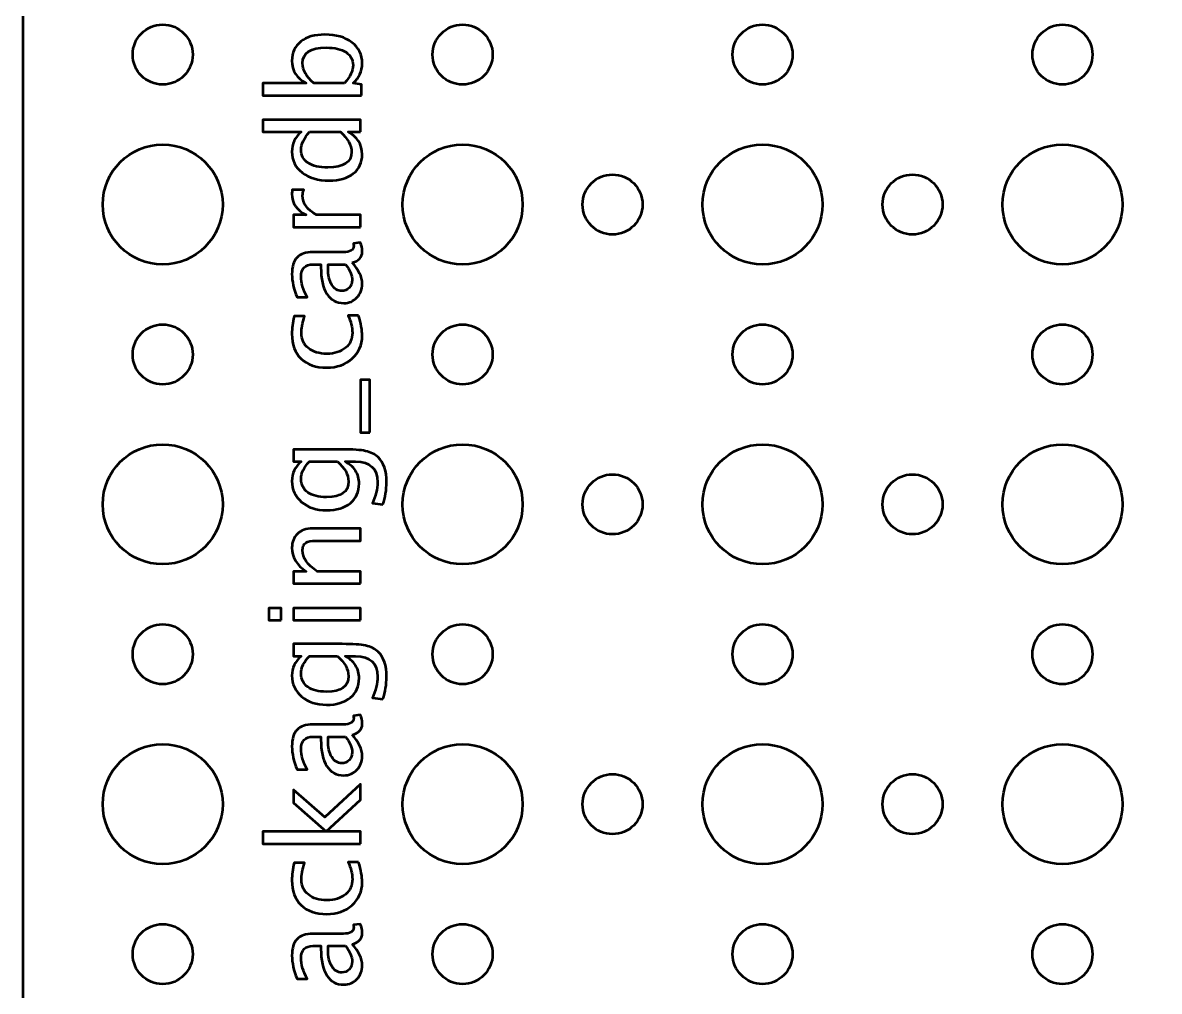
# Model space of a CAD drawing. Header units: centimetres. Extents: x -23.2 to 23.2, y -20.2 to 20.2.
# Drawn here: x -23.2 to -17.52, y -14.44 to -9.59 of the extents above; entities that cross this region are included whole.
import ezdxf

# ---------------------------------------------------------------- set-up
doc = ezdxf.new("R2010")
doc.units = ezdxf.units.CM
doc.header["$MEASUREMENT"] = 0
doc.layers.add('Layer 1', color=7, linetype='Continuous')

msp = doc.modelspace()

# ---------------------------------------------------------------- linework, layer by layer
at = {"layer": 'Layer 1', "lineweight": 53}
for centre, major_axis in [((-22.5, -9.75), (0, 0.15)), ((-21, -9.75), (0, 0.15)), ((-19.5, -9.75), (0, 0.15)), ((-18, -9.75), (0, 0.15)), ((-22.49999, -10.50001), (0, 0.30001)), ((-20.99999, -10.50001), (0, 0.30001)), ((-19.49999, -10.50001), (0, 0.30001)), ((-17.99999, -10.50001), (0, 0.30001)), ((-20.25, -10.5), (0, 0.15)), ((-18.75, -10.5), (0, 0.15)), ((-22.5, -11.25), (0, 0.15)), ((-21, -11.25), (0, 0.15)), ((-19.5, -11.25), (0, 0.15)), ((-18, -11.25), (0, 0.15)), ((-22.49999, -12.00001), (0, 0.30001)), ((-20.99999, -12.00001), (0, 0.30001)), ((-19.49999, -12.00001), (0, 0.30001)), ((-17.99999, -12.00001), (0, 0.30001)), ((-20.25, -12), (0, 0.15)), ((-18.75, -12), (0, 0.15)), ((-22.5, -12.75), (0, 0.15)), ((-21, -12.75), (0, 0.15)), ((-19.5, -12.75), (0, 0.15)), ((-18, -12.75), (0, 0.15)), ((-22.49999, -13.50001), (0, 0.30001)), ((-20.99999, -13.50001), (0, 0.30001)), ((-19.49999, -13.50001), (0, 0.30001)), ((-17.99999, -13.50001), (0, 0.30001)), ((-20.25, -13.5), (0, 0.15)), ((-18.75, -13.5), (0, 0.15)), ((-22.5, -14.25), (0, 0.15)), ((-21, -14.25), (0, 0.15)), ((-19.5, -14.25), (0, 0.15)), ((-18, -14.25), (0, 0.15))]:
    msp.add_ellipse(centre, major_axis=major_axis, ratio=1, dxfattribs=at)
msp.add_open_spline([(-22.7, -20.2), (-22.97614, -20.2), (-23.2, -19.97614), (-23.2, -19.7), (-23.2, -19.7), (-23.2, -19.7), (-23.2, 19.7), (-23.2, 19.7), (-23.2, 19.7), (-23.2, 19.97614), (-22.97614, 20.2), (-22.7, 20.2), (-22.7, 20.2), (-18.95782, 20.2), (-13.47204, 20.2), (-10.3, 20.2), (-10.3, 20.2), (-10.02386, 20.2), (-9.8, 19.97614), (-9.8, 19.7), (-9.8, 19.7), (-9.8, 19.7), (-9.8, 2.2), (-9.8, 2.2), (-9.8, 2.2), (-9.8, 2.2), (22.7, 2.2), (22.7, 2.2), (22.7, 2.2), (22.97614, 2.2), (23.2, 1.97614), (23.2, 1.7), (23.2, 1.7), (23.2, 1.7), (23.2, -4.7), (23.2, -4.7), (23.2, -4.7), (23.2, -4.97614), (22.97614, -5.2), (22.7, -5.2), (22.7, -5.2), (22.7, -5.2), (-9.8, -5.2), (-9.8, -5.2), (-9.8, -5.2), (-9.8, -5.2), (-9.8, -19.7), (-9.8, -19.7), (-9.8, -19.7), (-9.8, -19.97614), (-10.02386, -20.2), (-10.3, -20.2), (-10.3, -20.2), (-15.07775, -20.2), (-17.92225, -20.2), (-22.7, -20.2)], degree=3, knots=[0, 0, 0, 0, 0.0666667, 0.0666667, 0.0666667, 0.0666667, 0.1333333, 0.1333333, 0.1333333, 0.1333333, 0.2, 0.2, 0.2, 0.2, 0.2666667, 0.2666667, 0.2666667, 0.2666667, 0.3333333, 0.3333333, 0.3333333, 0.3333333, 0.4, 0.4, 0.4, 0.4, 0.4666667, 0.4666667, 0.4666667, 0.4666667, 0.5333333, 0.5333333, 0.5333333, 0.5333333, 0.6, 0.6, 0.6, 0.6, 0.6666667, 0.6666667, 0.6666667, 0.6666667, 0.7333333, 0.7333333, 0.7333333, 0.7333333, 0.8, 0.8, 0.8, 0.8, 0.8666667, 0.8666667, 0.8666667, 0.8666667, 1, 1, 1, 1], dxfattribs=at)
at = {"layer": 'Layer 1', "color": 5, "lineweight": 53}
for points, knots in [([(-21.50616, -9.95392), (-21.50616, -9.95392), (-21.99956, -9.95392), (-21.99956, -9.95392), (-21.99956, -9.95392), (-21.99956, -9.95392), (-21.99956, -9.89297), (-21.99956, -9.89297), (-21.99956, -9.89297), (-21.99956, -9.89297), (-21.78291, -9.89297), (-21.78291, -9.89297), (-21.78291, -9.89297), (-21.83001, -9.86799), (-21.85351, -9.83042), (-21.85351, -9.78036), (-21.85351, -9.78036), (-21.85351, -9.73983), (-21.83879, -9.70797), (-21.80927, -9.68469), (-21.80927, -9.68469), (-21.77974, -9.66141), (-21.73942, -9.64976), (-21.6883, -9.64976), (-21.6883, -9.64976), (-21.63263, -9.64976), (-21.58765, -9.66299), (-21.55357, -9.68935), (-21.55357, -9.68935), (-21.51939, -9.7157), (-21.50235, -9.75041), (-21.50235, -9.79338), (-21.50235, -9.79338), (-21.50235, -9.83328), (-21.51759, -9.86651), (-21.54818, -9.89297), (-21.54818, -9.89297), (-21.54818, -9.89297), (-21.50616, -9.90038), (-21.50616, -9.90038), (-21.50616, -9.90038), (-21.50616, -9.90038), (-21.50616, -9.95392), (-21.50616, -9.95392)], [0, 0, 0, 0, 0.0833333, 0.0833333, 0.0833333, 0.0833333, 0.1666667, 0.1666667, 0.1666667, 0.1666667, 0.25, 0.25, 0.25, 0.25, 0.3333333, 0.3333333, 0.3333333, 0.3333333, 0.4166667, 0.4166667, 0.4166667, 0.4166667, 0.5, 0.5, 0.5, 0.5, 0.5833333, 0.5833333, 0.5833333, 0.5833333, 0.6666667, 0.6666667, 0.6666667, 0.6666667, 0.75, 0.75, 0.75, 0.75, 0.8333333, 0.8333333, 0.8333333, 0.8333333, 1, 1, 1, 1]), ([(-21.59019, -9.89297), (-21.56215, -9.86154), (-21.54807, -9.83159), (-21.54807, -9.80312), (-21.54807, -9.80312), (-21.54807, -9.77507), (-21.55982, -9.75338), (-21.58321, -9.73814), (-21.58321, -9.73814), (-21.6066, -9.72279), (-21.63951, -9.71517), (-21.68206, -9.71517), (-21.68206, -9.71517), (-21.7608, -9.71517), (-21.80017, -9.7412), (-21.80017, -9.79327), (-21.80017, -9.79327), (-21.80017, -9.82735), (-21.78175, -9.86058), (-21.74481, -9.89297), (-21.74481, -9.89297), (-21.74481, -9.89297), (-21.59019, -9.89297), (-21.59019, -9.89297)], [0, 0, 0, 0, 0.1428571, 0.1428571, 0.1428571, 0.1428571, 0.2857143, 0.2857143, 0.2857143, 0.2857143, 0.4285714, 0.4285714, 0.4285714, 0.4285714, 0.5714286, 0.5714286, 0.5714286, 0.5714286, 0.7142857, 0.7142857, 0.7142857, 0.7142857, 1, 1, 1, 1]), ([(-21.50997, -10.13702), (-21.50997, -10.13702), (-21.57315, -10.13702), (-21.57315, -10.13702), (-21.57315, -10.13702), (-21.52595, -10.1619), (-21.50235, -10.19936), (-21.50235, -10.24942), (-21.50235, -10.24942), (-21.50235, -10.29006), (-21.51706, -10.32201), (-21.54659, -10.34529), (-21.54659, -10.34529), (-21.57612, -10.36858), (-21.61644, -10.38022), (-21.66756, -10.38022), (-21.66756, -10.38022), (-21.72344, -10.38022), (-21.76842, -10.36699), (-21.80249, -10.34064), (-21.80249, -10.34064), (-21.83647, -10.31418), (-21.85351, -10.27948), (-21.85351, -10.2364), (-21.85351, -10.2364), (-21.85351, -10.1965), (-21.83827, -10.16327), (-21.80768, -10.13702), (-21.80768, -10.13702), (-21.80768, -10.13702), (-21.99956, -10.13702), (-21.99956, -10.13702), (-21.99956, -10.13702), (-21.99956, -10.13702), (-21.99956, -10.07606), (-21.99956, -10.07606), (-21.99956, -10.07606), (-21.99956, -10.07606), (-21.50997, -10.07606), (-21.50997, -10.07606), (-21.50997, -10.07606), (-21.50997, -10.07606), (-21.50997, -10.13702), (-21.50997, -10.13702)], [0, 0, 0, 0, 0.0833333, 0.0833333, 0.0833333, 0.0833333, 0.1666667, 0.1666667, 0.1666667, 0.1666667, 0.25, 0.25, 0.25, 0.25, 0.3333333, 0.3333333, 0.3333333, 0.3333333, 0.4166667, 0.4166667, 0.4166667, 0.4166667, 0.5, 0.5, 0.5, 0.5, 0.5833333, 0.5833333, 0.5833333, 0.5833333, 0.6666667, 0.6666667, 0.6666667, 0.6666667, 0.75, 0.75, 0.75, 0.75, 0.8333333, 0.8333333, 0.8333333, 0.8333333, 1, 1, 1, 1]), ([(-21.76598, -10.13702), (-21.79382, -10.16867), (-21.80779, -10.19862), (-21.80779, -10.22698), (-21.80779, -10.22698), (-21.80779, -10.25492), (-21.79614, -10.27651), (-21.77275, -10.29186), (-21.77275, -10.29186), (-21.74947, -10.3072), (-21.71645, -10.31481), (-21.67369, -10.31481), (-21.67369, -10.31481), (-21.59506, -10.31481), (-21.55569, -10.28879), (-21.55569, -10.23661), (-21.55569, -10.23661), (-21.55569, -10.20275), (-21.57421, -10.16952), (-21.61115, -10.13702), (-21.61115, -10.13702), (-21.61115, -10.13702), (-21.76598, -10.13702), (-21.76598, -10.13702)], [0, 0, 0, 0, 0.1428571, 0.1428571, 0.1428571, 0.1428571, 0.2857143, 0.2857143, 0.2857143, 0.2857143, 0.4285714, 0.4285714, 0.4285714, 0.4285714, 0.5714286, 0.5714286, 0.5714286, 0.5714286, 0.7142857, 0.7142857, 0.7142857, 0.7142857, 1, 1, 1, 1]), ([(-21.50997, -10.61337), (-21.50997, -10.61337), (-21.84652, -10.61337), (-21.84652, -10.61337), (-21.84652, -10.61337), (-21.84652, -10.61337), (-21.84652, -10.55242), (-21.84652, -10.55242), (-21.84652, -10.55242), (-21.84652, -10.55242), (-21.78291, -10.55242), (-21.78291, -10.55242), (-21.78291, -10.55242), (-21.83001, -10.52818), (-21.85351, -10.49305), (-21.85351, -10.4469), (-21.85351, -10.4469), (-21.85351, -10.44066), (-21.85298, -10.4341), (-21.85192, -10.42732), (-21.85192, -10.42732), (-21.85192, -10.42732), (-21.79487, -10.42732), (-21.79487, -10.42732), (-21.79487, -10.42732), (-21.79837, -10.43791), (-21.80017, -10.44722), (-21.80017, -10.45526), (-21.80017, -10.45526), (-21.80017, -10.494), (-21.77731, -10.52638), (-21.73148, -10.55242), (-21.73148, -10.55242), (-21.73148, -10.55242), (-21.50997, -10.55242), (-21.50997, -10.55242), (-21.50997, -10.55242), (-21.50997, -10.55242), (-21.50997, -10.61337), (-21.50997, -10.61337)], [0, 0, 0, 0, 0.0909091, 0.0909091, 0.0909091, 0.0909091, 0.1818182, 0.1818182, 0.1818182, 0.1818182, 0.2727273, 0.2727273, 0.2727273, 0.2727273, 0.3636364, 0.3636364, 0.3636364, 0.3636364, 0.4545455, 0.4545455, 0.4545455, 0.4545455, 0.5454545, 0.5454545, 0.5454545, 0.5454545, 0.6363636, 0.6363636, 0.6363636, 0.6363636, 0.7272727, 0.7272727, 0.7272727, 0.7272727, 0.8181818, 0.8181818, 0.8181818, 0.8181818, 1, 1, 1, 1]), ([(-21.55283, -10.79054), (-21.51918, -10.82716), (-21.50235, -10.8624), (-21.50235, -10.89627), (-21.50235, -10.89627), (-21.50235, -10.92409), (-21.51103, -10.94727), (-21.52849, -10.96558), (-21.52849, -10.96558), (-21.54595, -10.98399), (-21.56797, -10.9932), (-21.59453, -10.9932), (-21.59453, -10.9932), (-21.63126, -10.9932), (-21.65951, -10.97775), (-21.6792, -10.94684), (-21.6792, -10.94684), (-21.69888, -10.91595), (-21.70873, -10.87161), (-21.70873, -10.81382), (-21.70873, -10.81382), (-21.70873, -10.81382), (-21.70873, -10.79953), (-21.70873, -10.79953), (-21.70873, -10.79953), (-21.70873, -10.79953), (-21.74926, -10.79953), (-21.74926, -10.79953), (-21.74926, -10.79953), (-21.78831, -10.79953), (-21.80779, -10.81985), (-21.80779, -10.8606), (-21.80779, -10.8606), (-21.80779, -10.89214), (-21.79784, -10.92663), (-21.77794, -10.96399), (-21.77794, -10.96399), (-21.77794, -10.96399), (-21.82811, -10.96399), (-21.82811, -10.96399), (-21.82811, -10.96399), (-21.84504, -10.92293), (-21.85351, -10.8842), (-21.85351, -10.8479), (-21.85351, -10.8479), (-21.85351, -10.81054), (-21.84504, -10.78292), (-21.828, -10.76524), (-21.828, -10.76524), (-21.81096, -10.74746), (-21.78471, -10.73857), (-21.74926, -10.73857), (-21.74926, -10.73857), (-21.74926, -10.73857), (-21.59718, -10.73857), (-21.59718, -10.73857), (-21.59718, -10.73857), (-21.56236, -10.73857), (-21.5449, -10.72789), (-21.5449, -10.7064), (-21.5449, -10.7064), (-21.5449, -10.70376), (-21.54532, -10.69984), (-21.54617, -10.69465), (-21.54617, -10.69465), (-21.54617, -10.69465), (-21.5123, -10.69031), (-21.5123, -10.69031), (-21.5123, -10.69031), (-21.50563, -10.70418), (-21.50235, -10.71942), (-21.50235, -10.73614), (-21.50235, -10.73614), (-21.50235, -10.76461), (-21.51918, -10.78271), (-21.55283, -10.79054)], [0, 0, 0, 0, 0.05, 0.05, 0.05, 0.05, 0.1, 0.1, 0.1, 0.1, 0.15, 0.15, 0.15, 0.15, 0.2, 0.2, 0.2, 0.2, 0.25, 0.25, 0.25, 0.25, 0.3, 0.3, 0.3, 0.3, 0.35, 0.35, 0.35, 0.35, 0.4, 0.4, 0.4, 0.4, 0.45, 0.45, 0.45, 0.45, 0.5, 0.5, 0.5, 0.5, 0.55, 0.55, 0.55, 0.55, 0.6, 0.6, 0.6, 0.6, 0.65, 0.65, 0.65, 0.65, 0.7, 0.7, 0.7, 0.7, 0.75, 0.75, 0.75, 0.75, 0.8, 0.8, 0.8, 0.8, 0.85, 0.85, 0.85, 0.85, 0.9, 0.9, 0.9, 0.9, 1, 1, 1, 1]), ([(-21.58606, -10.79953), (-21.58606, -10.79953), (-21.67253, -10.79953), (-21.67253, -10.79953), (-21.67253, -10.79953), (-21.67253, -10.79953), (-21.67317, -10.81911), (-21.67317, -10.81911), (-21.67317, -10.81911), (-21.67317, -10.85298), (-21.66692, -10.88029), (-21.65443, -10.90113), (-21.65443, -10.90113), (-21.64184, -10.92187), (-21.62522, -10.93224), (-21.60448, -10.93224), (-21.60448, -10.93224), (-21.58998, -10.93224), (-21.5777, -10.92705), (-21.56765, -10.9168), (-21.56765, -10.9168), (-21.5576, -10.90643), (-21.55252, -10.89383), (-21.55252, -10.87891), (-21.55252, -10.87891), (-21.55252, -10.85351), (-21.56373, -10.82705), (-21.58606, -10.79953)], [0, 0, 0, 0, 0.125, 0.125, 0.125, 0.125, 0.25, 0.25, 0.25, 0.25, 0.375, 0.375, 0.375, 0.375, 0.5, 0.5, 0.5, 0.5, 0.625, 0.625, 0.625, 0.625, 0.75, 0.75, 0.75, 0.75, 1, 1, 1, 1]), ([(-21.52013, -11.05555), (-21.50828, -11.09503), (-21.50235, -11.1291), (-21.50235, -11.15778), (-21.50235, -11.15778), (-21.50235, -11.20329), (-21.51918, -11.24097), (-21.55273, -11.27091), (-21.55273, -11.27091), (-21.58638, -11.30086), (-21.62882, -11.31589), (-21.67994, -11.31589), (-21.67994, -11.31589), (-21.73455, -11.31589), (-21.7772, -11.30107), (-21.80768, -11.27144), (-21.80768, -11.27144), (-21.83827, -11.24182), (-21.85351, -11.20044), (-21.85351, -11.14731), (-21.85351, -11.14731), (-21.85351, -11.12117), (-21.84991, -11.09174), (-21.84271, -11.05936), (-21.84271, -11.05936), (-21.84271, -11.05936), (-21.79128, -11.05936), (-21.79128, -11.05936), (-21.79128, -11.05936), (-21.80144, -11.09376), (-21.80652, -11.1218), (-21.80652, -11.14339), (-21.80652, -11.14339), (-21.80652, -11.17472), (-21.79477, -11.1998), (-21.77138, -11.21853), (-21.77138, -11.21853), (-21.74799, -11.23727), (-21.71677, -11.24667), (-21.67782, -11.24667), (-21.67782, -11.24667), (-21.64004, -11.24667), (-21.60956, -11.23695), (-21.58617, -11.21758), (-21.58617, -11.21758), (-21.56289, -11.19821), (-21.55125, -11.17292), (-21.55125, -11.14149), (-21.55125, -11.14149), (-21.55125, -11.11365), (-21.55844, -11.08508), (-21.57284, -11.05555), (-21.57284, -11.05555), (-21.57284, -11.05555), (-21.52013, -11.05555), (-21.52013, -11.05555)], [0, 0, 0, 0, 0.0666667, 0.0666667, 0.0666667, 0.0666667, 0.1333333, 0.1333333, 0.1333333, 0.1333333, 0.2, 0.2, 0.2, 0.2, 0.2666667, 0.2666667, 0.2666667, 0.2666667, 0.3333333, 0.3333333, 0.3333333, 0.3333333, 0.4, 0.4, 0.4, 0.4, 0.4666667, 0.4666667, 0.4666667, 0.4666667, 0.5333333, 0.5333333, 0.5333333, 0.5333333, 0.6, 0.6, 0.6, 0.6, 0.6666667, 0.6666667, 0.6666667, 0.6666667, 0.7333333, 0.7333333, 0.7333333, 0.7333333, 0.8, 0.8, 0.8, 0.8, 0.8666667, 0.8666667, 0.8666667, 0.8666667, 1, 1, 1, 1]), ([(-21.46425, -11.641), (-21.46425, -11.641), (-21.50997, -11.641), (-21.50997, -11.641), (-21.50997, -11.641), (-21.50997, -11.641), (-21.50997, -11.37685), (-21.50997, -11.37685), (-21.50997, -11.37685), (-21.50997, -11.37685), (-21.46425, -11.37685), (-21.46425, -11.37685), (-21.46425, -11.37685), (-21.46425, -11.37685), (-21.46425, -11.641), (-21.46425, -11.641)], [0, 0, 0, 0, 0.2, 0.2, 0.2, 0.2, 0.4, 0.4, 0.4, 0.4, 0.6, 0.6, 0.6, 0.6, 1, 1, 1, 1]), ([(-21.39821, -12.00136), (-21.39821, -12.00136), (-21.45091, -11.99416), (-21.45091, -11.99416), (-21.45091, -11.99416), (-21.4344, -11.95882), (-21.42615, -11.92379), (-21.42615, -11.88919), (-21.42615, -11.88919), (-21.42615, -11.8205), (-21.46256, -11.7861), (-21.53526, -11.7861), (-21.53526, -11.7861), (-21.53526, -11.7861), (-21.58818, -11.7861), (-21.58818, -11.7861), (-21.58818, -11.7861), (-21.56585, -11.79669), (-21.5486, -11.81172), (-21.53622, -11.8313), (-21.53622, -11.8313), (-21.52383, -11.85087), (-21.51759, -11.87268), (-21.51759, -11.8967), (-21.51759, -11.8967), (-21.51759, -11.93745), (-21.5322, -11.96972), (-21.56141, -11.99353), (-21.56141, -11.99353), (-21.59062, -12.01734), (-21.6302, -12.0293), (-21.68015, -12.0293), (-21.68015, -12.0293), (-21.73127, -12.0293), (-21.77297, -12.01575), (-21.80525, -11.98866), (-21.80525, -11.98866), (-21.83742, -11.96146), (-21.85351, -11.92644), (-21.85351, -11.88337), (-21.85351, -11.88337), (-21.85351, -11.84569), (-21.83827, -11.8132), (-21.80768, -11.7861), (-21.80768, -11.7861), (-21.80768, -11.7861), (-21.84652, -11.7861), (-21.84652, -11.7861), (-21.84652, -11.7861), (-21.84652, -11.7861), (-21.84652, -11.72514), (-21.84652, -11.72514), (-21.84652, -11.72514), (-21.84652, -11.72514), (-21.60183, -11.72514), (-21.60183, -11.72514), (-21.60183, -11.72514), (-21.54923, -11.72514), (-21.51029, -11.7279), (-21.48499, -11.7334), (-21.48499, -11.7334), (-21.4597, -11.7388), (-21.43896, -11.74917), (-21.42287, -11.7642), (-21.42287, -11.7642), (-21.39461, -11.79087), (-21.38043, -11.83257), (-21.38043, -11.88919), (-21.38043, -11.88919), (-21.38043, -11.92803), (-21.38636, -11.96538), (-21.39821, -12.00136)], [0, 0, 0, 0, 0.0526316, 0.0526316, 0.0526316, 0.0526316, 0.1052632, 0.1052632, 0.1052632, 0.1052632, 0.1578947, 0.1578947, 0.1578947, 0.1578947, 0.2105263, 0.2105263, 0.2105263, 0.2105263, 0.2631579, 0.2631579, 0.2631579, 0.2631579, 0.3157895, 0.3157895, 0.3157895, 0.3157895, 0.3684211, 0.3684211, 0.3684211, 0.3684211, 0.4210526, 0.4210526, 0.4210526, 0.4210526, 0.4736842, 0.4736842, 0.4736842, 0.4736842, 0.5263158, 0.5263158, 0.5263158, 0.5263158, 0.5789474, 0.5789474, 0.5789474, 0.5789474, 0.6315789, 0.6315789, 0.6315789, 0.6315789, 0.6842105, 0.6842105, 0.6842105, 0.6842105, 0.7368421, 0.7368421, 0.7368421, 0.7368421, 0.7894737, 0.7894737, 0.7894737, 0.7894737, 0.8421053, 0.8421053, 0.8421053, 0.8421053, 0.8947368, 0.8947368, 0.8947368, 0.8947368, 1, 1, 1, 1]), ([(-21.62639, -11.7861), (-21.62639, -11.7861), (-21.76598, -11.7861), (-21.76598, -11.7861), (-21.76598, -11.7861), (-21.79382, -11.81299), (-21.80779, -11.8423), (-21.80779, -11.87395), (-21.80779, -11.87395), (-21.80779, -11.9021), (-21.79657, -11.92411), (-21.77402, -11.93999), (-21.77402, -11.93999), (-21.75159, -11.95597), (-21.72037, -11.96389), (-21.68057, -11.96389), (-21.68057, -11.96389), (-21.60744, -11.96389), (-21.57093, -11.93798), (-21.57093, -11.88601), (-21.57093, -11.88601), (-21.57093, -11.85066), (-21.58945, -11.81733), (-21.62639, -11.7861)], [0, 0, 0, 0, 0.1428571, 0.1428571, 0.1428571, 0.1428571, 0.2857143, 0.2857143, 0.2857143, 0.2857143, 0.4285714, 0.4285714, 0.4285714, 0.4285714, 0.5714286, 0.5714286, 0.5714286, 0.5714286, 0.7142857, 0.7142857, 0.7142857, 0.7142857, 1, 1, 1, 1]), ([(-21.50997, -12.39674), (-21.50997, -12.39674), (-21.84652, -12.39674), (-21.84652, -12.39674), (-21.84652, -12.39674), (-21.84652, -12.39674), (-21.84652, -12.33579), (-21.84652, -12.33579), (-21.84652, -12.33579), (-21.84652, -12.33579), (-21.78291, -12.33579), (-21.78291, -12.33579), (-21.78291, -12.33579), (-21.83001, -12.30351), (-21.85351, -12.26393), (-21.85351, -12.21715), (-21.85351, -12.21715), (-21.85351, -12.18773), (-21.8443, -12.16434), (-21.82578, -12.14709), (-21.82578, -12.14709), (-21.80736, -12.12984), (-21.78249, -12.12116), (-21.75138, -12.12116), (-21.75138, -12.12116), (-21.75138, -12.12116), (-21.50997, -12.12116), (-21.50997, -12.12116), (-21.50997, -12.12116), (-21.50997, -12.12116), (-21.50997, -12.18212), (-21.50997, -12.18212), (-21.50997, -12.18212), (-21.50997, -12.18212), (-21.73148, -12.18212), (-21.73148, -12.18212), (-21.73148, -12.18212), (-21.75646, -12.18212), (-21.77424, -12.18582), (-21.78482, -12.19313), (-21.78482, -12.19313), (-21.79551, -12.20053), (-21.8008, -12.21271), (-21.8008, -12.22974), (-21.8008, -12.22974), (-21.8008, -12.26721), (-21.77635, -12.30256), (-21.72746, -12.33579), (-21.72746, -12.33579), (-21.72746, -12.33579), (-21.50997, -12.33579), (-21.50997, -12.33579), (-21.50997, -12.33579), (-21.50997, -12.33579), (-21.50997, -12.39674), (-21.50997, -12.39674)], [0, 0, 0, 0, 0.0666667, 0.0666667, 0.0666667, 0.0666667, 0.1333333, 0.1333333, 0.1333333, 0.1333333, 0.2, 0.2, 0.2, 0.2, 0.2666667, 0.2666667, 0.2666667, 0.2666667, 0.3333333, 0.3333333, 0.3333333, 0.3333333, 0.4, 0.4, 0.4, 0.4, 0.4666667, 0.4666667, 0.4666667, 0.4666667, 0.5333333, 0.5333333, 0.5333333, 0.5333333, 0.6, 0.6, 0.6, 0.6, 0.6666667, 0.6666667, 0.6666667, 0.6666667, 0.7333333, 0.7333333, 0.7333333, 0.7333333, 0.8, 0.8, 0.8, 0.8, 0.8666667, 0.8666667, 0.8666667, 0.8666667, 1, 1, 1, 1]), ([(-21.90812, -12.58026), (-21.90812, -12.58026), (-21.96908, -12.58026), (-21.96908, -12.58026), (-21.96908, -12.58026), (-21.96908, -12.58026), (-21.96908, -12.51931), (-21.96908, -12.51931), (-21.96908, -12.51931), (-21.96908, -12.51931), (-21.90812, -12.51931), (-21.90812, -12.51931), (-21.90812, -12.51931), (-21.90812, -12.51931), (-21.90812, -12.58026), (-21.90812, -12.58026)], [0, 0, 0, 0, 0.2, 0.2, 0.2, 0.2, 0.4, 0.4, 0.4, 0.4, 0.6, 0.6, 0.6, 0.6, 1, 1, 1, 1]), ([(-21.50997, -12.58026), (-21.50997, -12.58026), (-21.84652, -12.58026), (-21.84652, -12.58026), (-21.84652, -12.58026), (-21.84652, -12.58026), (-21.84652, -12.51931), (-21.84652, -12.51931), (-21.84652, -12.51931), (-21.84652, -12.51931), (-21.50997, -12.51931), (-21.50997, -12.51931), (-21.50997, -12.51931), (-21.50997, -12.51931), (-21.50997, -12.58026), (-21.50997, -12.58026)], [0, 0, 0, 0, 0.2, 0.2, 0.2, 0.2, 0.4, 0.4, 0.4, 0.4, 0.6, 0.6, 0.6, 0.6, 1, 1, 1, 1]), ([(-21.39821, -12.9749), (-21.39821, -12.9749), (-21.45091, -12.9677), (-21.45091, -12.9677), (-21.45091, -12.9677), (-21.4344, -12.93236), (-21.42615, -12.89733), (-21.42615, -12.86273), (-21.42615, -12.86273), (-21.42615, -12.79404), (-21.46256, -12.75964), (-21.53526, -12.75964), (-21.53526, -12.75964), (-21.53526, -12.75964), (-21.58818, -12.75964), (-21.58818, -12.75964), (-21.58818, -12.75964), (-21.56585, -12.77023), (-21.5486, -12.78526), (-21.53622, -12.80484), (-21.53622, -12.80484), (-21.52383, -12.82441), (-21.51759, -12.84622), (-21.51759, -12.87024), (-21.51759, -12.87024), (-21.51759, -12.91099), (-21.5322, -12.94326), (-21.56141, -12.96707), (-21.56141, -12.96707), (-21.59062, -12.99088), (-21.6302, -13.00284), (-21.68015, -13.00284), (-21.68015, -13.00284), (-21.73127, -13.00284), (-21.77297, -12.98929), (-21.80525, -12.9622), (-21.80525, -12.9622), (-21.83742, -12.935), (-21.85351, -12.89998), (-21.85351, -12.85691), (-21.85351, -12.85691), (-21.85351, -12.81923), (-21.83827, -12.78674), (-21.80768, -12.75964), (-21.80768, -12.75964), (-21.80768, -12.75964), (-21.84652, -12.75964), (-21.84652, -12.75964), (-21.84652, -12.75964), (-21.84652, -12.75964), (-21.84652, -12.69868), (-21.84652, -12.69868), (-21.84652, -12.69868), (-21.84652, -12.69868), (-21.60183, -12.69868), (-21.60183, -12.69868), (-21.60183, -12.69868), (-21.54923, -12.69868), (-21.51029, -12.70144), (-21.48499, -12.70694), (-21.48499, -12.70694), (-21.4597, -12.71234), (-21.43896, -12.72271), (-21.42287, -12.73774), (-21.42287, -12.73774), (-21.39461, -12.76441), (-21.38043, -12.80611), (-21.38043, -12.86273), (-21.38043, -12.86273), (-21.38043, -12.90157), (-21.38636, -12.93892), (-21.39821, -12.9749)], [0, 0, 0, 0, 0.0526316, 0.0526316, 0.0526316, 0.0526316, 0.1052632, 0.1052632, 0.1052632, 0.1052632, 0.1578947, 0.1578947, 0.1578947, 0.1578947, 0.2105263, 0.2105263, 0.2105263, 0.2105263, 0.2631579, 0.2631579, 0.2631579, 0.2631579, 0.3157895, 0.3157895, 0.3157895, 0.3157895, 0.3684211, 0.3684211, 0.3684211, 0.3684211, 0.4210526, 0.4210526, 0.4210526, 0.4210526, 0.4736842, 0.4736842, 0.4736842, 0.4736842, 0.5263158, 0.5263158, 0.5263158, 0.5263158, 0.5789474, 0.5789474, 0.5789474, 0.5789474, 0.6315789, 0.6315789, 0.6315789, 0.6315789, 0.6842105, 0.6842105, 0.6842105, 0.6842105, 0.7368421, 0.7368421, 0.7368421, 0.7368421, 0.7894737, 0.7894737, 0.7894737, 0.7894737, 0.8421053, 0.8421053, 0.8421053, 0.8421053, 0.8947368, 0.8947368, 0.8947368, 0.8947368, 1, 1, 1, 1]), ([(-21.62639, -12.75964), (-21.62639, -12.75964), (-21.76598, -12.75964), (-21.76598, -12.75964), (-21.76598, -12.75964), (-21.79382, -12.78653), (-21.80779, -12.81584), (-21.80779, -12.84749), (-21.80779, -12.84749), (-21.80779, -12.87564), (-21.79657, -12.89765), (-21.77402, -12.91353), (-21.77402, -12.91353), (-21.75159, -12.92951), (-21.72037, -12.93743), (-21.68057, -12.93743), (-21.68057, -12.93743), (-21.60744, -12.93743), (-21.57093, -12.91152), (-21.57093, -12.85955), (-21.57093, -12.85955), (-21.57093, -12.8242), (-21.58945, -12.79087), (-21.62639, -12.75964)], [0, 0, 0, 0, 0.1428571, 0.1428571, 0.1428571, 0.1428571, 0.2857143, 0.2857143, 0.2857143, 0.2857143, 0.4285714, 0.4285714, 0.4285714, 0.4285714, 0.5714286, 0.5714286, 0.5714286, 0.5714286, 0.7142857, 0.7142857, 0.7142857, 0.7142857, 1, 1, 1, 1]), ([(-21.55283, -13.15335), (-21.51918, -13.18997), (-21.50235, -13.22521), (-21.50235, -13.25908), (-21.50235, -13.25908), (-21.50235, -13.2869), (-21.51103, -13.31008), (-21.52849, -13.32839), (-21.52849, -13.32839), (-21.54595, -13.3468), (-21.56797, -13.35601), (-21.59453, -13.35601), (-21.59453, -13.35601), (-21.63126, -13.35601), (-21.65951, -13.34056), (-21.6792, -13.30965), (-21.6792, -13.30965), (-21.69888, -13.27876), (-21.70873, -13.23442), (-21.70873, -13.17663), (-21.70873, -13.17663), (-21.70873, -13.17663), (-21.70873, -13.16234), (-21.70873, -13.16234), (-21.70873, -13.16234), (-21.70873, -13.16234), (-21.74926, -13.16234), (-21.74926, -13.16234), (-21.74926, -13.16234), (-21.78831, -13.16234), (-21.80779, -13.18266), (-21.80779, -13.22341), (-21.80779, -13.22341), (-21.80779, -13.25495), (-21.79784, -13.28944), (-21.77794, -13.3268), (-21.77794, -13.3268), (-21.77794, -13.3268), (-21.82811, -13.3268), (-21.82811, -13.3268), (-21.82811, -13.3268), (-21.84504, -13.28574), (-21.85351, -13.24701), (-21.85351, -13.21071), (-21.85351, -13.21071), (-21.85351, -13.17335), (-21.84504, -13.14573), (-21.828, -13.12805), (-21.828, -13.12805), (-21.81096, -13.11027), (-21.78471, -13.10138), (-21.74926, -13.10138), (-21.74926, -13.10138), (-21.74926, -13.10138), (-21.59718, -13.10138), (-21.59718, -13.10138), (-21.59718, -13.10138), (-21.56236, -13.10138), (-21.5449, -13.0907), (-21.5449, -13.06921), (-21.5449, -13.06921), (-21.5449, -13.06657), (-21.54532, -13.06265), (-21.54617, -13.05746), (-21.54617, -13.05746), (-21.54617, -13.05746), (-21.5123, -13.05312), (-21.5123, -13.05312), (-21.5123, -13.05312), (-21.50563, -13.06699), (-21.50235, -13.08223), (-21.50235, -13.09895), (-21.50235, -13.09895), (-21.50235, -13.12742), (-21.51918, -13.14552), (-21.55283, -13.15335)], [0, 0, 0, 0, 0.05, 0.05, 0.05, 0.05, 0.1, 0.1, 0.1, 0.1, 0.15, 0.15, 0.15, 0.15, 0.2, 0.2, 0.2, 0.2, 0.25, 0.25, 0.25, 0.25, 0.3, 0.3, 0.3, 0.3, 0.35, 0.35, 0.35, 0.35, 0.4, 0.4, 0.4, 0.4, 0.45, 0.45, 0.45, 0.45, 0.5, 0.5, 0.5, 0.5, 0.55, 0.55, 0.55, 0.55, 0.6, 0.6, 0.6, 0.6, 0.65, 0.65, 0.65, 0.65, 0.7, 0.7, 0.7, 0.7, 0.75, 0.75, 0.75, 0.75, 0.8, 0.8, 0.8, 0.8, 0.85, 0.85, 0.85, 0.85, 0.9, 0.9, 0.9, 0.9, 1, 1, 1, 1]), ([(-21.58606, -13.16234), (-21.58606, -13.16234), (-21.67253, -13.16234), (-21.67253, -13.16234), (-21.67253, -13.16234), (-21.67253, -13.16234), (-21.67317, -13.18192), (-21.67317, -13.18192), (-21.67317, -13.18192), (-21.67317, -13.21579), (-21.66692, -13.2431), (-21.65443, -13.26394), (-21.65443, -13.26394), (-21.64184, -13.28468), (-21.62522, -13.29505), (-21.60448, -13.29505), (-21.60448, -13.29505), (-21.58998, -13.29505), (-21.5777, -13.28986), (-21.56765, -13.27961), (-21.56765, -13.27961), (-21.5576, -13.26924), (-21.55252, -13.25664), (-21.55252, -13.24172), (-21.55252, -13.24172), (-21.55252, -13.21632), (-21.56373, -13.18986), (-21.58606, -13.16234)], [0, 0, 0, 0, 0.125, 0.125, 0.125, 0.125, 0.25, 0.25, 0.25, 0.25, 0.375, 0.375, 0.375, 0.375, 0.5, 0.5, 0.5, 0.5, 0.625, 0.625, 0.625, 0.625, 0.75, 0.75, 0.75, 0.75, 1, 1, 1, 1]), ([(-21.50997, -13.69796), (-21.50997, -13.69796), (-21.99956, -13.69796), (-21.99956, -13.69796), (-21.99956, -13.69796), (-21.99956, -13.69796), (-21.99956, -13.63701), (-21.99956, -13.63701), (-21.99956, -13.63701), (-21.99956, -13.63701), (-21.68322, -13.63701), (-21.68322, -13.63701), (-21.68322, -13.63701), (-21.68322, -13.63701), (-21.84652, -13.49413), (-21.84652, -13.49413), (-21.84652, -13.49413), (-21.84652, -13.49413), (-21.84652, -13.42831), (-21.84652, -13.42831), (-21.84652, -13.42831), (-21.84652, -13.42831), (-21.68946, -13.56483), (-21.68946, -13.56483), (-21.68946, -13.56483), (-21.68946, -13.56483), (-21.50997, -13.39973), (-21.50997, -13.39973), (-21.50997, -13.39973), (-21.50997, -13.39973), (-21.50997, -13.47826), (-21.50997, -13.47826), (-21.50997, -13.47826), (-21.50997, -13.47826), (-21.68258, -13.63701), (-21.68258, -13.63701), (-21.68258, -13.63701), (-21.68258, -13.63701), (-21.50997, -13.63701), (-21.50997, -13.63701), (-21.50997, -13.63701), (-21.50997, -13.63701), (-21.50997, -13.69796), (-21.50997, -13.69796)], [0, 0, 0, 0, 0.0833333, 0.0833333, 0.0833333, 0.0833333, 0.1666667, 0.1666667, 0.1666667, 0.1666667, 0.25, 0.25, 0.25, 0.25, 0.3333333, 0.3333333, 0.3333333, 0.3333333, 0.4166667, 0.4166667, 0.4166667, 0.4166667, 0.5, 0.5, 0.5, 0.5, 0.5833333, 0.5833333, 0.5833333, 0.5833333, 0.6666667, 0.6666667, 0.6666667, 0.6666667, 0.75, 0.75, 0.75, 0.75, 0.8333333, 0.8333333, 0.8333333, 0.8333333, 1, 1, 1, 1]), ([(-21.52013, -13.78951), (-21.50828, -13.82899), (-21.50235, -13.86306), (-21.50235, -13.89174), (-21.50235, -13.89174), (-21.50235, -13.93725), (-21.51918, -13.97493), (-21.55273, -14.00487), (-21.55273, -14.00487), (-21.58638, -14.03482), (-21.62882, -14.04985), (-21.67994, -14.04985), (-21.67994, -14.04985), (-21.73455, -14.04985), (-21.7772, -14.03503), (-21.80768, -14.0054), (-21.80768, -14.0054), (-21.83827, -13.97578), (-21.85351, -13.9344), (-21.85351, -13.88127), (-21.85351, -13.88127), (-21.85351, -13.85513), (-21.84991, -13.8257), (-21.84271, -13.79332), (-21.84271, -13.79332), (-21.84271, -13.79332), (-21.79128, -13.79332), (-21.79128, -13.79332), (-21.79128, -13.79332), (-21.80144, -13.82772), (-21.80652, -13.85576), (-21.80652, -13.87735), (-21.80652, -13.87735), (-21.80652, -13.90868), (-21.79477, -13.93376), (-21.77138, -13.95249), (-21.77138, -13.95249), (-21.74799, -13.97123), (-21.71677, -13.98063), (-21.67782, -13.98063), (-21.67782, -13.98063), (-21.64004, -13.98063), (-21.60956, -13.97091), (-21.58617, -13.95154), (-21.58617, -13.95154), (-21.56289, -13.93217), (-21.55125, -13.90688), (-21.55125, -13.87545), (-21.55125, -13.87545), (-21.55125, -13.84761), (-21.55844, -13.81904), (-21.57284, -13.78951), (-21.57284, -13.78951), (-21.57284, -13.78951), (-21.52013, -13.78951), (-21.52013, -13.78951)], [0, 0, 0, 0, 0.0666667, 0.0666667, 0.0666667, 0.0666667, 0.1333333, 0.1333333, 0.1333333, 0.1333333, 0.2, 0.2, 0.2, 0.2, 0.2666667, 0.2666667, 0.2666667, 0.2666667, 0.3333333, 0.3333333, 0.3333333, 0.3333333, 0.4, 0.4, 0.4, 0.4, 0.4666667, 0.4666667, 0.4666667, 0.4666667, 0.5333333, 0.5333333, 0.5333333, 0.5333333, 0.6, 0.6, 0.6, 0.6, 0.6666667, 0.6666667, 0.6666667, 0.6666667, 0.7333333, 0.7333333, 0.7333333, 0.7333333, 0.8, 0.8, 0.8, 0.8, 0.8666667, 0.8666667, 0.8666667, 0.8666667, 1, 1, 1, 1]), ([(-21.55283, -14.20036), (-21.51918, -14.23698), (-21.50235, -14.27222), (-21.50235, -14.30609), (-21.50235, -14.30609), (-21.50235, -14.33391), (-21.51103, -14.35709), (-21.52849, -14.3754), (-21.52849, -14.3754), (-21.54595, -14.39381), (-21.56797, -14.40302), (-21.59453, -14.40302), (-21.59453, -14.40302), (-21.63126, -14.40302), (-21.65951, -14.38757), (-21.6792, -14.35666), (-21.6792, -14.35666), (-21.69888, -14.32577), (-21.70873, -14.28143), (-21.70873, -14.22364), (-21.70873, -14.22364), (-21.70873, -14.22364), (-21.70873, -14.20935), (-21.70873, -14.20935), (-21.70873, -14.20935), (-21.70873, -14.20935), (-21.74926, -14.20935), (-21.74926, -14.20935), (-21.74926, -14.20935), (-21.78831, -14.20935), (-21.80779, -14.22967), (-21.80779, -14.27042), (-21.80779, -14.27042), (-21.80779, -14.30196), (-21.79784, -14.33645), (-21.77794, -14.37381), (-21.77794, -14.37381), (-21.77794, -14.37381), (-21.82811, -14.37381), (-21.82811, -14.37381), (-21.82811, -14.37381), (-21.84504, -14.33275), (-21.85351, -14.29402), (-21.85351, -14.25772), (-21.85351, -14.25772), (-21.85351, -14.22036), (-21.84504, -14.19274), (-21.828, -14.17506), (-21.828, -14.17506), (-21.81096, -14.15728), (-21.78471, -14.14839), (-21.74926, -14.14839), (-21.74926, -14.14839), (-21.74926, -14.14839), (-21.59718, -14.14839), (-21.59718, -14.14839), (-21.59718, -14.14839), (-21.56236, -14.14839), (-21.5449, -14.13771), (-21.5449, -14.11622), (-21.5449, -14.11622), (-21.5449, -14.11358), (-21.54532, -14.10966), (-21.54617, -14.10447), (-21.54617, -14.10447), (-21.54617, -14.10447), (-21.5123, -14.10013), (-21.5123, -14.10013), (-21.5123, -14.10013), (-21.50563, -14.114), (-21.50235, -14.12924), (-21.50235, -14.14596), (-21.50235, -14.14596), (-21.50235, -14.17443), (-21.51918, -14.19253), (-21.55283, -14.20036)], [0, 0, 0, 0, 0.05, 0.05, 0.05, 0.05, 0.1, 0.1, 0.1, 0.1, 0.15, 0.15, 0.15, 0.15, 0.2, 0.2, 0.2, 0.2, 0.25, 0.25, 0.25, 0.25, 0.3, 0.3, 0.3, 0.3, 0.35, 0.35, 0.35, 0.35, 0.4, 0.4, 0.4, 0.4, 0.45, 0.45, 0.45, 0.45, 0.5, 0.5, 0.5, 0.5, 0.55, 0.55, 0.55, 0.55, 0.6, 0.6, 0.6, 0.6, 0.65, 0.65, 0.65, 0.65, 0.7, 0.7, 0.7, 0.7, 0.75, 0.75, 0.75, 0.75, 0.8, 0.8, 0.8, 0.8, 0.85, 0.85, 0.85, 0.85, 0.9, 0.9, 0.9, 0.9, 1, 1, 1, 1]), ([(-21.58606, -14.20935), (-21.58606, -14.20935), (-21.67253, -14.20935), (-21.67253, -14.20935), (-21.67253, -14.20935), (-21.67253, -14.20935), (-21.67317, -14.22893), (-21.67317, -14.22893), (-21.67317, -14.22893), (-21.67317, -14.2628), (-21.66692, -14.29011), (-21.65443, -14.31095), (-21.65443, -14.31095), (-21.64184, -14.33169), (-21.62522, -14.34206), (-21.60448, -14.34206), (-21.60448, -14.34206), (-21.58998, -14.34206), (-21.5777, -14.33687), (-21.56765, -14.32662), (-21.56765, -14.32662), (-21.5576, -14.31625), (-21.55252, -14.30365), (-21.55252, -14.28873), (-21.55252, -14.28873), (-21.55252, -14.26333), (-21.56373, -14.23687), (-21.58606, -14.20935)], [0, 0, 0, 0, 0.125, 0.125, 0.125, 0.125, 0.25, 0.25, 0.25, 0.25, 0.375, 0.375, 0.375, 0.375, 0.5, 0.5, 0.5, 0.5, 0.625, 0.625, 0.625, 0.625, 0.75, 0.75, 0.75, 0.75, 1, 1, 1, 1])]:
    msp.add_open_spline(points, degree=3, knots=knots, dxfattribs=at)

doc.saveas('drawing.dxf')
